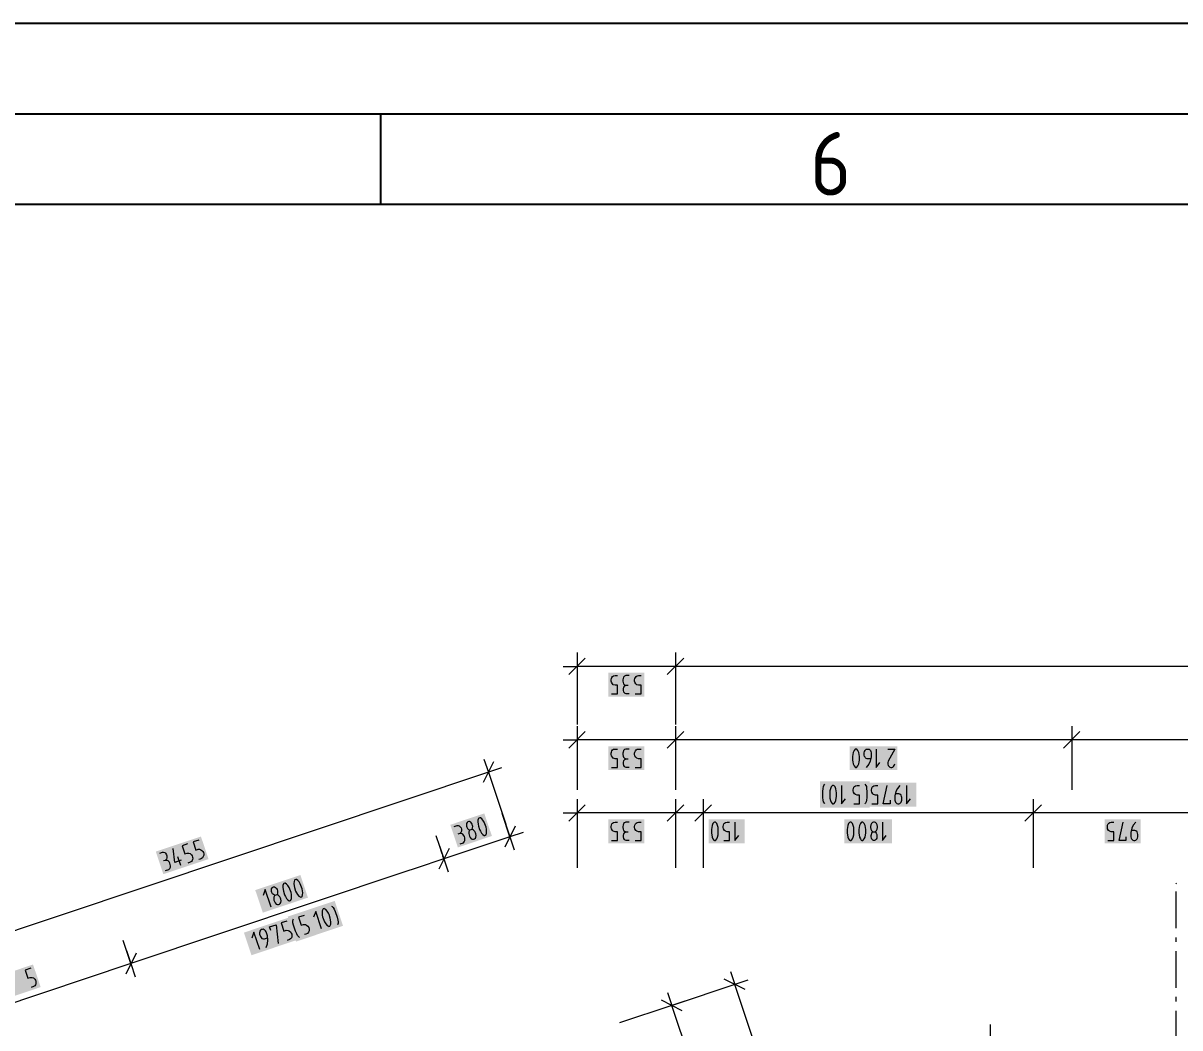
# Model space of a CAD drawing. Header units: millimetres. Extents: x 0 to 594, y 0 to 420.
# Drawn here: x 227.3 to 291.1, y 364.6 to 420 of the extents above; entities that cross this region are included whole.
import ezdxf

# ---------------------------------------------------------------- set-up
doc = ezdxf.new("R2010")
doc.units = ezdxf.units.MM
doc.header["$LTSCALE"] = 8
for name, color, linetype in [('035', 5, 'Continuous'), ('07', 7, 'Continuous'), ('PDF_Koty delkove', 7, 'Continuous'), ('PDF_Osy hlavni', 7, 'Continuous')]:
    doc.layers.add(name, color=color, linetype=linetype)
doc.styles.add('ISO Proportional', font='isocp.shx')

# ---------------------------------------------------------------- blocks, each defined once
blk = doc.blocks.new('IEC_border_a2')
at = {"layer": '035'}
for p, q in [((247, 415), (247, 410)), ((584, 410), (10, 410))]:
    blk.add_line(p, q, dxfattribs=at)
blk.add_lwpolyline([(0, 420), (594, 420), (594, 0), (0, 0)], close=True, dxfattribs=at)
at = {"layer": '07'}
blk.add_lwpolyline([(5, 415), (589, 415), (589, 5), (5, 5)], close=True, dxfattribs=at)
at = {"layer": '035', "style": 'ISO Proportional'}
blk.add_text('6', height=3.5, dxfattribs=at).set_placement((270.686, 410.5))

msp = doc.modelspace()

# ---------------------------------------------------------------- linework, layer by layer
at = {"layer": 'PDF_Koty delkove', "lineweight": 18}
for points in [[(257.838, 385.304), (257.838, 384.545), (257.838, 383.787)], [(263.27, 385.304), (263.27, 384.545), (263.27, 383.787)], [(258.293, 385), (257.383, 384.09)], [(263.725, 385), (262.815, 384.09)], [(257.08, 384.545), (257.838, 384.545), (257.838, 381.335)], [(550.543, 384.545), (263.27, 384.545), (262.626, 384.545), (257.838, 384.545)], [(259.744, 383.029), (260.068, 383.029), (260.068, 383.5), (259.932, 383.5), (259.838, 383.534), (259.784, 383.585), (259.731, 383.669), (259.717, 383.736), (259.717, 383.803), (259.731, 383.871), (259.757, 383.938), (259.798, 383.988), (259.851, 384.023), (259.932, 384.04), (260.068, 384.04)], [(260.716, 384.04), (260.527, 384.04), (260.46, 384.006), (260.405, 383.955), (260.379, 383.871), (260.365, 383.803), (260.365, 383.736), (260.379, 383.652), (260.405, 383.585), (260.46, 383.534), (260.554, 383.5)], [(261.04, 383.029), (261.364, 383.029), (261.364, 383.5), (261.228, 383.5), (261.134, 383.534), (261.08, 383.585), (261.027, 383.669), (261.013, 383.736), (261.013, 383.803), (261.027, 383.871), (261.053, 383.938), (261.094, 383.988), (261.147, 384.023), (261.228, 384.04), (261.364, 384.04)], [(263.27, 384.545), (263.27, 384.192), (263.27, 381.335)], [(260.716, 383.029), (260.554, 383.029), (260.499, 383.045), (260.446, 383.08), (260.418, 383.13), (260.392, 383.23), (260.392, 383.298), (260.418, 383.399), (260.473, 383.467), (260.554, 383.5), (260.661, 383.5)], [(258.293, 380.95), (257.383, 380.04)], [(257.838, 381.254), (257.838, 380.495), (257.838, 379.737)], [(263.725, 380.95), (262.815, 380.04)], [(263.27, 381.254), (263.27, 380.495), (263.27, 379.737)], [(285.569, 380.95), (284.659, 380.04)], [(285.114, 381.254), (285.114, 380.495), (285.114, 379.737)], [(257.08, 380.495), (257.838, 380.495), (257.838, 377.736)], [(566.719, 380.495), (550.543, 380.495), (530.324, 380.495), (513.496, 380.495), (488.672, 380.495), (440.55, 380.495), (406.227, 380.495), (374.887, 380.495), (334.247, 380.495), (302.907, 380.495), (285.114, 380.495), (263.27, 380.495), (257.838, 380.495)], [(263.27, 380.495), (263.27, 380.142), (263.27, 377.736)], [(285.114, 380.495), (285.114, 380.142), (285.114, 377.736)], [(259.744, 378.979), (260.068, 378.979), (260.068, 379.45), (259.932, 379.45), (259.838, 379.484), (259.784, 379.535), (259.731, 379.619), (259.717, 379.686), (259.717, 379.753), (259.731, 379.821), (259.757, 379.888), (259.798, 379.938), (259.851, 379.973), (259.932, 379.99), (260.068, 379.99)], [(260.716, 379.99), (260.527, 379.99), (260.46, 379.956), (260.405, 379.905), (260.379, 379.821), (260.365, 379.753), (260.365, 379.686), (260.379, 379.602), (260.405, 379.535)], [(260.405, 379.535), (260.46, 379.484), (260.554, 379.45)], [(261.04, 378.979), (261.364, 378.979), (261.364, 379.45), (261.228, 379.45), (261.134, 379.484), (261.08, 379.535), (261.027, 379.619), (261.013, 379.686), (261.013, 379.753), (261.027, 379.821), (261.053, 379.888), (261.094, 379.938), (261.147, 379.973), (261.228, 379.99), (261.364, 379.99)], [(273.193, 378.979), (273.246, 378.979), (273.274, 378.995), (273.327, 379.063), (273.368, 379.164), (273.395, 379.282), (273.409, 379.382), (273.409, 379.584), (273.395, 379.686), (273.368, 379.804), (273.327, 379.905), (273.274, 379.973), (273.246, 379.99), (273.193, 379.99), (273.165, 379.973), (273.112, 379.905), (273.071, 379.804), (273.044, 379.686), (273.031, 379.584)], [(273.031, 379.584), (273.031, 379.382), (273.044, 379.282), (273.071, 379.164), (273.112, 379.063), (273.165, 378.995), (273.193, 378.979)], [(274.029, 379.45), (273.841, 379.45), (273.786, 379.467), (273.746, 379.501), (273.719, 379.535), (273.692, 379.584), (273.679, 379.652), (273.679, 379.787), (273.692, 379.854), (273.719, 379.905), (273.746, 379.938), (273.786, 379.973), (273.841, 379.99), (273.894, 379.99), (273.948, 379.973), (273.989, 379.938), (274.016, 379.905), (274.043, 379.854), (274.057, 379.787), (274.057, 379.551), (274.003, 379.316), (273.922, 379.147), (273.786, 378.979)], [(274.327, 379.99), (274.327, 378.979), (274.542, 379.248)], [(274.975, 379.99), (275.353, 379.99), (275.002, 379.316), (274.975, 379.248), (274.975, 379.147), (275.002, 379.08), (275.042, 379.029), (275.083, 378.995), (275.137, 378.979), (275.19, 378.979), (275.245, 378.995), (275.285, 379.029), (275.326, 379.08), (275.353, 379.18)], [(253.234, 379.291), (252.66, 378.139)], [(252.706, 379.434), (252.947, 378.715), (253.188, 377.996)], [(253.666, 378.956), (252.947, 378.715), (253.91, 375.839)], [(260.716, 378.979), (260.554, 378.979), (260.499, 378.995), (260.446, 379.029), (260.418, 379.08), (260.392, 379.18), (260.392, 379.248), (260.418, 379.349), (260.473, 379.417), (260.554, 379.45), (260.661, 379.45)], [(252.947, 378.715), (219.817, 367.626)], [(271.501, 376.972), (271.474, 377.005), (271.433, 377.073), (271.406, 377.173), (271.393, 377.308), (271.393, 377.645), (271.406, 377.814), (271.419, 377.915), (271.447, 377.983), (271.501, 378.049)], [(271.77, 377.577), (271.77, 377.375), (271.784, 377.275), (271.811, 377.157), (271.851, 377.056), (271.905, 376.988), (271.932, 376.972), (271.985, 376.972), (272.013, 376.988), (272.066, 377.056), (272.107, 377.157), (272.134, 377.275), (272.148, 377.375), (272.148, 377.577), (272.134, 377.678), (272.107, 377.797), (272.066, 377.898), (272.013, 377.965), (271.985, 377.983), (271.932, 377.983), (271.905, 377.965), (271.851, 377.898), (271.811, 377.797), (271.784, 377.678)], [(271.784, 377.678), (271.77, 377.577)], [(272.417, 377.983), (272.417, 376.972), (272.632, 377.241)], [(273.091, 376.972), (273.415, 376.972), (273.415, 377.443), (273.279, 377.443), (273.186, 377.477), (273.131, 377.528), (273.078, 377.612), (273.064, 377.678), (273.064, 377.746), (273.078, 377.814), (273.105, 377.881), (273.145, 377.931), (273.199, 377.965), (273.279, 377.983), (273.415, 377.983)], [(273.711, 378.049), (273.765, 377.983), (273.792, 377.915), (273.806, 377.814), (273.819, 377.645), (273.819, 377.308), (273.806, 377.173), (273.778, 377.073), (273.738, 377.005), (273.711, 376.972)], [(274.099, 376.972), (274.422, 376.972), (274.422, 377.443), (274.287, 377.443), (274.193, 377.477), (274.139, 377.528), (274.086, 377.612), (274.072, 377.678), (274.072, 377.746), (274.086, 377.814), (274.112, 377.881), (274.153, 377.931), (274.206, 377.965)], [(274.206, 377.965), (274.287, 377.983), (274.422, 377.983)], [(275.097, 377.173), (275.097, 376.972), (274.719, 376.972), (274.934, 377.983)], [(275.635, 377.983), (275.5, 377.814), (275.419, 377.645), (275.366, 377.409), (275.366, 377.173), (275.38, 377.106), (275.406, 377.056), (275.433, 377.022), (275.474, 376.988), (275.528, 376.972), (275.581, 376.972), (275.635, 376.988), (275.676, 377.022), (275.702, 377.056), (275.73, 377.106), (275.744, 377.173), (275.744, 377.308), (275.73, 377.375), (275.702, 377.443), (275.635, 377.493), (275.581, 377.511), (275.393, 377.511)], [(276.013, 377.983), (276.013, 376.972), (276.228, 377.241)], [(257.838, 377.224), (257.838, 376.466), (257.838, 375.708)], [(263.27, 377.224), (263.27, 376.466), (263.27, 375.708)], [(264.793, 377.224), (264.793, 376.466), (264.793, 375.708)], [(282.991, 377.224), (282.991, 376.466), (282.991, 375.708)], [(254.858, 375.396), (254.139, 375.155), (253.711, 376.432)], [(257.08, 376.466), (257.838, 376.466), (257.838, 373.433)], [(258.293, 376.921), (257.383, 376.011)], [(426.396, 376.466), (416.337, 376.466), (392.074, 376.466), (385.25, 376.466), (375.14, 376.466), (360.987, 376.466), (348.147, 376.466), (333.994, 376.466), (323.884, 376.466), (317.111, 376.466), (292.848, 376.466), (282.991, 376.466), (264.793, 376.466), (263.27, 376.466), (257.838, 376.466)], [(263.725, 376.921), (262.815, 376.011)], [(263.27, 376.466), (263.27, 376.112), (263.27, 373.433)], [(265.248, 376.921), (264.338, 376.011)], [(264.793, 376.466), (264.793, 376.112), (264.793, 373.433)], [(283.446, 376.921), (282.536, 376.011)], [(282.991, 376.466), (282.991, 376.112), (282.991, 373.433)], [(251.068, 375.726), (251.222, 375.778), (251.278, 375.779), (251.34, 375.764), (251.382, 375.725), (251.439, 375.638), (251.461, 375.574), (251.468, 375.47), (251.438, 375.388), (251.371, 375.331), (251.269, 375.297)], [(252.037, 375.554), (252.057, 375.579), (252.08, 375.639), (252.084, 375.711), (252.075, 375.78), (252.054, 375.844), (252.02, 375.903), (251.973, 375.959), (251.905, 375.989), (251.862, 375.992), (251.811, 375.975), (251.778, 375.947), (251.742, 375.881), (251.738, 375.809), (251.747, 375.741), (251.768, 375.677), (251.803, 375.617), (251.849, 375.562), (251.904, 375.527), (251.934, 375.519), (251.914, 375.495), (251.879, 375.429), (251.867, 375.337), (251.881, 375.253), (251.902, 375.189), (251.942, 375.114), (252.007, 375.046), (252.075, 375.015), (252.132, 375.016), (252.183, 375.033), (252.229, 375.067), (252.264, 375.132), (252.275, 375.225), (252.261, 375.309)], [(252.822, 375.675), (252.758, 375.866), (252.713, 375.957), (252.65, 376.061), (252.58, 376.144), (252.507, 376.191), (252.476, 376.197), (252.426, 376.181), (252.405, 376.156), (252.375, 376.075), (252.369, 375.967), (252.38, 375.846), (252.399, 375.746), (252.463, 375.555), (252.508, 375.463), (252.572, 375.36), (252.643, 375.277), (252.715, 375.229)], [(254.426, 375.731), (253.852, 374.579)], [(253.898, 375.874), (254.139, 375.155), (254.379, 374.436)], [(259.744, 374.95), (260.068, 374.95), (260.068, 375.421), (259.932, 375.421), (259.838, 375.455), (259.784, 375.506), (259.731, 375.59), (259.717, 375.656), (259.717, 375.724), (259.731, 375.792), (259.757, 375.859), (259.798, 375.909), (259.851, 375.944), (259.932, 375.961), (260.068, 375.961)], [(260.716, 375.961), (260.527, 375.961), (260.46, 375.926), (260.405, 375.876), (260.379, 375.792), (260.365, 375.724), (260.365, 375.656), (260.379, 375.573), (260.405, 375.506), (260.46, 375.455), (260.554, 375.421)], [(261.04, 374.95), (261.364, 374.95), (261.364, 375.421), (261.228, 375.421), (261.134, 375.455), (261.08, 375.506), (261.027, 375.59), (261.013, 375.656), (261.013, 375.724), (261.027, 375.792), (261.053, 375.859), (261.094, 375.909), (261.147, 375.944), (261.228, 375.961), (261.364, 375.961)], [(265.923, 374.95), (266.247, 374.95), (266.247, 375.421), (266.111, 375.421), (266.017, 375.455), (265.963, 375.506), (265.91, 375.59), (265.896, 375.656), (265.896, 375.724), (265.91, 375.792), (265.936, 375.859), (265.977, 375.909), (266.03, 375.944), (266.111, 375.961), (266.247, 375.961)], [(266.544, 375.961), (266.544, 374.95), (266.759, 375.219)], [(273.109, 375.353), (273.109, 375.555), (273.095, 375.656), (273.068, 375.775), (273.027, 375.876), (272.974, 375.944), (272.946, 375.961), (272.893, 375.961), (272.865, 375.944), (272.812, 375.876), (272.771, 375.775), (272.744, 375.656), (272.731, 375.555)], [(274.675, 375.961), (274.675, 374.95), (274.89, 375.219)], [(287.108, 374.95), (287.433, 374.95), (287.433, 375.421), (287.297, 375.421), (287.203, 375.455), (287.149, 375.506), (287.096, 375.59), (287.082, 375.656), (287.082, 375.724), (287.096, 375.792), (287.122, 375.859), (287.163, 375.909), (287.216, 375.944), (287.297, 375.961), (287.433, 375.961)], [(288.108, 375.151), (288.108, 374.95), (287.73, 374.95), (287.945, 375.961)], [(288.648, 375.961), (288.512, 375.792), (288.431, 375.623), (288.378, 375.388), (288.378, 375.151), (288.392, 375.084), (288.418, 375.034), (288.445, 375), (288.486, 374.966), (288.54, 374.95), (288.593, 374.95), (288.648, 374.966), (288.688, 375), (288.715, 375.034), (288.742, 375.084), (288.756, 375.151)], [(254.139, 375.155), (250.496, 373.935), (248.957, 373.42), (248.338, 373.213), (233.239, 368.159), (221.009, 364.065)], [(250.496, 373.935), (250.444, 374.088), (250.431, 374.13), (250.383, 374.271), (250.269, 374.613), (250.068, 375.213)], [(251.389, 374.767), (251.568, 374.827), (251.621, 374.881), (251.656, 374.947), (251.655, 375.035), (251.647, 375.103), (251.625, 375.167), (251.585, 375.243), (251.539, 375.297), (251.471, 375.328), (251.371, 375.331)], [(252.261, 375.309), (252.24, 375.373), (252.2, 375.448), (252.136, 375.515), (252.068, 375.546), (252.037, 375.554), (251.934, 375.519)], [(252.715, 375.229), (252.746, 375.222), (252.797, 375.239), (252.818, 375.264), (252.847, 375.345), (252.853, 375.454), (252.841, 375.574), (252.822, 375.675)], [(260.716, 374.95), (260.554, 374.95), (260.499, 374.966), (260.446, 375), (260.418, 375.051), (260.392, 375.151), (260.392, 375.219), (260.418, 375.32), (260.473, 375.388), (260.554, 375.421), (260.661, 375.421)], [(272.731, 375.555), (272.731, 375.353), (272.744, 375.253), (272.771, 375.135), (272.812, 375.034), (272.865, 374.966), (272.893, 374.95), (272.946, 374.95), (272.974, 374.966), (273.027, 375.034), (273.068, 375.135), (273.095, 375.253), (273.109, 375.353)], [(274.377, 375.151), (274.364, 375.084), (274.337, 375.016), (274.283, 374.966), (274.242, 374.95), (274.189, 374.95), (274.148, 374.966), (274.094, 375.016), (274.067, 375.084), (274.053, 375.151), (274.053, 375.219), (274.067, 375.286), (274.094, 375.353), (274.134, 375.404), (274.161, 375.421)], [(274.27, 375.421), (274.296, 375.404), (274.337, 375.353), (274.364, 375.286), (274.377, 375.219), (274.377, 375.151)], [(288.756, 375.151), (288.756, 375.286), (288.742, 375.353), (288.715, 375.421), (288.648, 375.471), (288.593, 375.489), (288.405, 375.489)], [(236.008, 373.863), (235.649, 373.743), (235.569, 374.497)], [(236.362, 374.763), (236.055, 374.66), (236.204, 374.213), (236.333, 374.256), (236.433, 374.254), (236.5, 374.223), (236.578, 374.16), (236.612, 374.101), (236.633, 374.037), (236.642, 373.969), (236.638, 373.897), (236.615, 373.836), (236.575, 373.786), (236.504, 373.744), (236.376, 373.702)], [(250.783, 374.511), (250.209, 373.36)], [(250.255, 374.654), (250.496, 373.935), (250.736, 373.216)], [(234.826, 374.249), (234.979, 374.3), (235.036, 374.302), (235.098, 374.286), (235.14, 374.247), (235.197, 374.161), (235.218, 374.097), (235.225, 373.992), (235.195, 373.911), (235.129, 373.853), (235.027, 373.819)], [(235.147, 373.29), (235.326, 373.35), (235.379, 373.404), (235.414, 373.469), (235.413, 373.557), (235.404, 373.626), (235.383, 373.69), (235.343, 373.765), (235.296, 373.82), (235.229, 373.851), (235.129, 373.853)], [(235.992, 373.573), (235.831, 374.052)], [(241.956, 372.356), (241.893, 372.46), (241.823, 372.543), (241.751, 372.59), (241.719, 372.597), (241.669, 372.58), (241.648, 372.556), (241.618, 372.475), (241.612, 372.366), (241.623, 372.245), (241.642, 372.146), (241.706, 371.954), (241.752, 371.862), (241.815, 371.759), (241.886, 371.676), (241.958, 371.629), (241.989, 371.621), (242.04, 371.638), (242.061, 371.663), (242.09, 371.744), (242.096, 371.853), (242.084, 371.974), (242.065, 372.074)], [(240.965, 371.278), (240.644, 372.237), (240.525, 371.913)], [(241.177, 371.919), (241.147, 371.926), (241.092, 371.962), (241.046, 372.016), (241.011, 372.076), (240.99, 372.14), (240.981, 372.208), (240.985, 372.281), (241.021, 372.346), (241.054, 372.374), (241.105, 372.391), (241.148, 372.389), (241.216, 372.358), (241.263, 372.302), (241.297, 372.243), (241.318, 372.179), (241.327, 372.11), (241.323, 372.039), (241.3, 371.978), (241.28, 371.953)], [(242.065, 372.074), (242.001, 372.266), (241.956, 372.356)], [(244.295, 371.327), (244.332, 371.304), (244.392, 371.253), (244.449, 371.166), (244.505, 371.042), (244.612, 370.723), (244.652, 370.558), (244.672, 370.458), (244.668, 370.385), (244.637, 370.305)], [(242.541, 369.603), (242.469, 369.649), (242.422, 369.705), (242.377, 369.797), (242.31, 369.952), (242.203, 370.272), (242.174, 370.405), (242.168, 370.508), (242.185, 370.585), (242.199, 370.625)], [(243.747, 370.077), (243.426, 371.036), (243.308, 370.713)], [(240.793, 369.445), (240.769, 369.685), (240.694, 369.909), (240.66, 369.968), (240.618, 370.008), (240.582, 370.031), (240.533, 370.051), (240.477, 370.049), (240.426, 370.032), (240.38, 369.999), (240.352, 369.954), (240.338, 369.914), (240.328, 369.857), (240.336, 369.789), (240.379, 369.661), (240.413, 369.602), (240.461, 369.547), (240.54, 369.52), (240.597, 369.521), (240.776, 369.581)], [(240.949, 369.995), (240.885, 370.186), (241.244, 370.305), (241.361, 369.278)], [(241.832, 370.502), (241.525, 370.4), (241.675, 369.953), (241.803, 369.996), (241.903, 369.993), (241.97, 369.962), (242.047, 369.9), (242.082, 369.841), (242.103, 369.776), (242.111, 369.708), (242.107, 369.636), (242.085, 369.575), (242.045, 369.526), (241.974, 369.484), (241.846, 369.441)], [(233.239, 368.159), (233.127, 368.495), (232.812, 369.437)], [(240.337, 368.936), (240.017, 369.895), (239.898, 369.571)], [(240.696, 369.056), (240.77, 369.259), (240.793, 369.445)], [(233.526, 368.735), (232.952, 367.583)], [(232.999, 368.878), (233.239, 368.159), (233.48, 367.44)], [(227.719, 367.91), (227.412, 367.808), (227.561, 367.361), (227.689, 367.404), (227.789, 367.401), (227.857, 367.37), (227.934, 367.308), (227.968, 367.249), (227.99, 367.185), (227.998, 367.116), (227.994, 367.044), (227.972, 366.983), (227.932, 366.934), (227.861, 366.892), (227.732, 366.849)], [(266.292, 367.732), (266.532, 367.013), (263.192, 365.895)], [(267.251, 367.254), (266.532, 367.013), (265.813, 366.772)], [(267.108, 366.726), (265.956, 367.3)], [(271.965, 350.784), (266.532, 367.013)], [(262.821, 366.57), (263.061, 365.851), (260.185, 364.889)], [(263.637, 365.564), (262.486, 366.138)], [(263.78, 366.092), (263.061, 365.851), (262.342, 365.611)], [(268.494, 349.622), (268.234, 350.399), (265.025, 359.986), (263.061, 365.851)], [(280.643, 364.049), (280.643, 364.807)]]:
    msp.add_lwpolyline(points, dxfattribs=at)
for points in [[(265.248, 375.555), (265.248, 375.353), (265.262, 375.253), (265.288, 375.135), (265.329, 375.034), (265.382, 374.966), (265.41, 374.95), (265.463, 374.95), (265.491, 374.966), (265.544, 375.034), (265.585, 375.135), (265.612, 375.253), (265.626, 375.353), (265.626, 375.555), (265.612, 375.656), (265.585, 375.775), (265.544, 375.876), (265.491, 375.944), (265.463, 375.961), (265.41, 375.961), (265.382, 375.944), (265.329, 375.876), (265.288, 375.775), (265.262, 375.656)], [(273.379, 375.555), (273.379, 375.353), (273.392, 375.253), (273.419, 375.135), (273.46, 375.034), (273.513, 374.966), (273.541, 374.95), (273.594, 374.95), (273.622, 374.966), (273.675, 375.034), (273.716, 375.135), (273.743, 375.253), (273.757, 375.353), (273.757, 375.555), (273.743, 375.656), (273.716, 375.775), (273.675, 375.876), (273.622, 375.944), (273.594, 375.961), (273.541, 375.961), (273.513, 375.944), (273.46, 375.876), (273.419, 375.775), (273.392, 375.656)], [(274.027, 375.724), (274.027, 375.656), (274.04, 375.573), (274.08, 375.489), (274.134, 375.438), (274.161, 375.421), (274.27, 375.421), (274.296, 375.438), (274.351, 375.489), (274.391, 375.573), (274.405, 375.656), (274.405, 375.724), (274.391, 375.808), (274.351, 375.893), (274.296, 375.944), (274.242, 375.961), (274.189, 375.961), (274.134, 375.944), (274.08, 375.893), (274.04, 375.808)], [(242.68, 372.28), (242.615, 372.471), (242.571, 372.562), (242.508, 372.666), (242.437, 372.749), (242.365, 372.796), (242.334, 372.803), (242.283, 372.786), (242.262, 372.762), (242.233, 372.68), (242.227, 372.572), (242.238, 372.451), (242.257, 372.351), (242.321, 372.16), (242.366, 372.068), (242.43, 371.965), (242.5, 371.882), (242.572, 371.834), (242.604, 371.827), (242.655, 371.844), (242.675, 371.869), (242.705, 371.95), (242.711, 372.059), (242.699, 372.179)], [(241.504, 371.708), (241.483, 371.772), (241.443, 371.848), (241.379, 371.915), (241.311, 371.945), (241.28, 371.953), (241.177, 371.919), (241.158, 371.894), (241.122, 371.829), (241.11, 371.736), (241.124, 371.652), (241.145, 371.588), (241.185, 371.513), (241.25, 371.445), (241.318, 371.415), (241.375, 371.415), (241.426, 371.432), (241.472, 371.466), (241.507, 371.531), (241.518, 371.624)], [(244.232, 370.667), (244.168, 370.859), (244.123, 370.949), (244.06, 371.053), (243.99, 371.136), (243.918, 371.183), (243.886, 371.19), (243.836, 371.173), (243.815, 371.149), (243.786, 371.068), (243.78, 370.959), (243.791, 370.838), (243.81, 370.739), (243.874, 370.547), (243.919, 370.456), (243.983, 370.352), (244.053, 370.269), (244.125, 370.222), (244.157, 370.214), (244.207, 370.231), (244.228, 370.256), (244.257, 370.338), (244.263, 370.446), (244.251, 370.567)]]:
    msp.add_lwpolyline(points, close=True, dxfattribs=at)
for points in [[(236.977, 374.969), (236.669, 374.866), (236.819, 374.419), (236.947, 374.462, -1.034072), (236.99, 373.907)], [(242.787, 370.822), (242.481, 370.719), (242.63, 370.273), (242.758, 370.316), (242.858, 370.313), (242.926, 370.282, -0.752459), (242.802, 369.761)]]:
    msp.add_lwpolyline(points, format="xyb", dxfattribs=at)
at = {"layer": 'PDF_Koty delkove', "color": 7, "lineweight": 18, "true_color": 0xffffff, "transparency": 33554559}
for points in [[(261.543, 384.192), (259.566, 384.192), (261.543, 382.877), (259.566, 382.877)], [(261.543, 380.142), (259.566, 380.142), (261.543, 378.827), (259.566, 378.827)], [(275.505, 380.142), (272.879, 380.142), (275.505, 378.827), (272.879, 378.827)], [(273.971, 378.202), (271.242, 378.202), (273.971, 376.753), (271.242, 376.753)], [(276.542, 378.134), (273.921, 378.134), (276.542, 376.82), (273.921, 376.82)], [(251.267, 374.567), (253.142, 375.194), (250.85, 375.813), (252.725, 376.441)], [(261.543, 376.112), (259.566, 376.112), (261.543, 374.798), (259.566, 374.798)], [(267.074, 376.112), (265.097, 376.112), (267.074, 374.798), (265.097, 374.798)], [(275.205, 376.112), (272.579, 376.112), (275.205, 374.798), (272.579, 374.798)], [(288.908, 376.112), (286.93, 376.112), (288.908, 374.798), (286.93, 374.798)], [(235.025, 373.089), (237.515, 373.923), (234.608, 374.336), (237.097, 375.169)], [(240.51, 370.966), (243, 371.8), (240.093, 372.212), (242.583, 373.046)], [(242.343, 369.376), (244.932, 370.243), (241.883, 370.751), (244.472, 371.617)], [(239.884, 368.624), (242.37, 369.456), (239.466, 369.87), (241.953, 370.703)], [(225.767, 366.031), (228.257, 366.865), (225.35, 367.277), (227.84, 368.111)]]:
    msp.add_solid(points, dxfattribs=at)
at = {"layer": 'PDF_Osy hlavni', "lineweight": 18}
for points in [[(290.876, 370.113), (290.876, 372.135)], [(290.876, 369.354), (290.876, 369.607)], [(290.876, 366.827), (290.876, 368.849)], [(290.876, 366.069), (290.876, 366.322)], [(290.876, 363.541), (290.876, 365.563)]]:
    msp.add_lwpolyline(points, dxfattribs=at)
at = {"layer": 'PDF_Osy hlavni', "lineweight": 18, "transparency": 33554559}
msp.add_solid([(290.876, 372.531), (290.831, 372.577), (290.922, 372.577), (290.876, 372.622)], dxfattribs=at)

# ---------------------------------------------------------------- block references
msp.add_blockref('IEC_border_a2', (0, 0))

doc.saveas('drawing.dxf')
